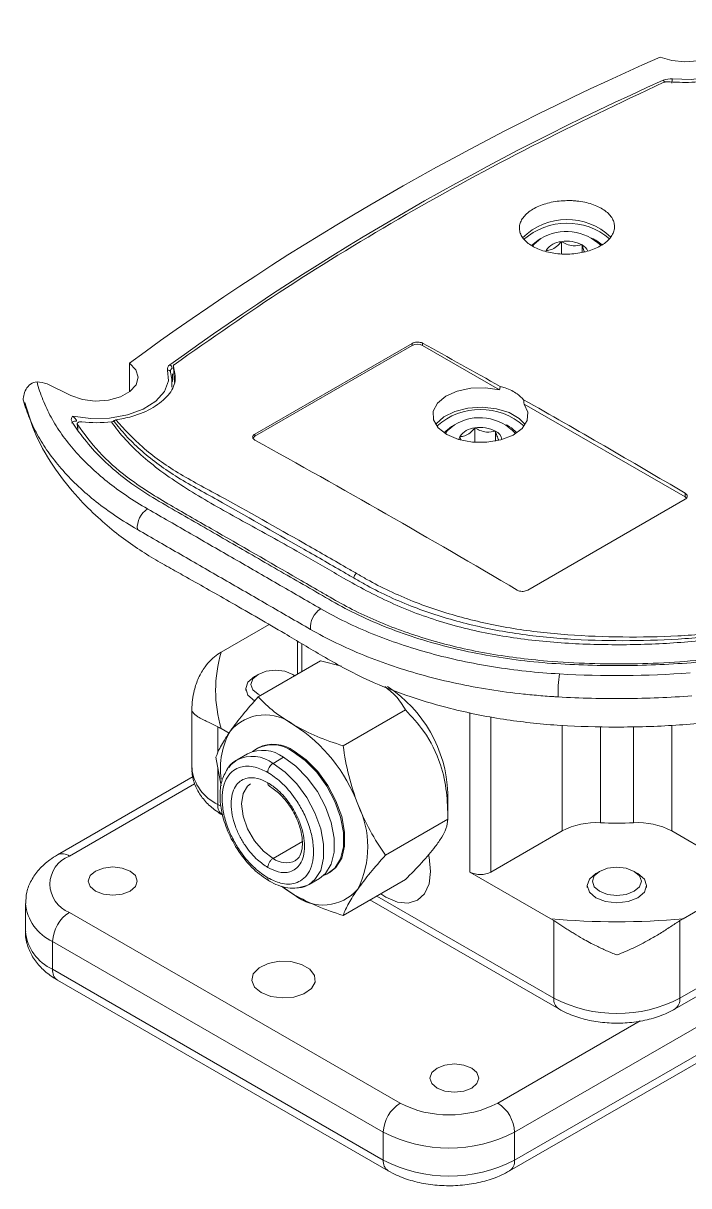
# Model space of a CAD drawing. Header units: millimetres. Extents: x 4 to 551, y 7 to 420.
# Drawn here: x 316.6 to 361.4, y 146.8 to 225.2 of the extents above; entities that cross this region are included whole.
import ezdxf

# ---------------------------------------------------------------- set-up
doc = ezdxf.new("R2010")
doc.units = ezdxf.units.MM

msp = doc.modelspace()

# ---------------------------------------------------------------- linework, layer by layer
at = {"color": 7, "linetype": 'Continuous', "lineweight": 15}
for p, q in [((350.851444, 210.210571), (351.30543, 210.556566)), ((351.4996, 210.668694), (351.305114, 210.556383)), ((352.8764, 209.634142), (352.8764, 210.463404)), ((354.270594, 209.738487), (354.270594, 210.247745)), ((355.194833, 210.556383), (355.000347, 210.668694)), ((351.85578, 209.874212), (351.82524, 209.792041)), ((332.22381, 197.486754), (342.830411, 203.609814)), ((342.834681, 203.466144), (332.22808, 197.343084)), ((342.834681, 203.466144), (342.830411, 203.609814)), ((343.524502, 203.466144), (343.529031, 203.618481)), ((348.711288, 200.471877), (343.524502, 203.466144)), ((326.542121, 201.700734), (326.540837, 201.717977)), ((326.548046, 201.665639), (326.627797, 201.202205)), ((318.230643, 200.873584), (319.84517, 200.091505)), ((326.645522, 200.649597), (326.627797, 201.202205)), ((361.202172, 193.261043), (350.358533, 199.520943)), ((320.267221, 198.173397), (320.30185, 197.812956)), ((332.22808, 197.343084), (332.22381, 197.486754)), ((344.962931, 197.58873), (345.477689, 198.000891)), ((345.671859, 198.113019), (345.477373, 198.000708)), ((347.04866, 196.938149), (347.04866, 197.907729)), ((348.442853, 197.021808), (348.442853, 197.69207)), ((349.367092, 198.000708), (349.172606, 198.113019)), ((346.028039, 197.318537), (346.092165, 197.119435)), ((361.209376, 193.096851), (350.602775, 186.973791)), ((361.202172, 193.261043), (361.209523, 193.50835)), ((333.19161, 184.655114), (329.957136, 182.787892)), ((335.108524, 183.531498), (335.108524, 181.306981)), ((329.744563, 182.657273), (329.957136, 182.787892)), ((332.455443, 179.775389), (336.656987, 182.200889)), ((338.064744, 181.851825), (336.656987, 182.200889)), ((332.445522, 181.297649), (332.197994, 181.154709)), ((334.935831, 181.207288), (334.779353, 181.297648)), ((331.612436, 180.338434), (331.612436, 180.215952)), ((352.650071, 179.776921), (352.650039, 179.776922)), ((327.987204, 178.909323), (327.987204, 174.979885)), ((338.170919, 176.475915), (342.372463, 178.901415)), ((329.957136, 177.644012), (330.48983, 177.336494)), ((332.446284, 176.354988), (332.375573, 176.314168)), ((394.621611, 176.356987), (349.720329, 150.436029)), ((329.965869, 173.788952), (329.597705, 175.709341)), ((331.739177, 175.946784), (331.032071, 175.53858)), ((334.16398, 175.70667), (333.456874, 175.298467)), ((334.871087, 176.114874), (334.800376, 176.074054)), ((328.071865, 174.40188), (318.939108, 169.129651)), ((349.720329, 148.558312), (394.621611, 174.47927)), ((345.230201, 171.535892), (345.230202, 173.318033)), ((349.388852, 147.825668), (394.290134, 173.746626)), ((360.528414, 158.741302), (383.155832, 171.803832)), ((345.230201, 171.535892), (341.028657, 169.110393)), ((352.924329, 170.737919), (348.129339, 167.96983)), ((365.099902, 167.96983), (360.304913, 170.737919)), ((337.225179, 167.913494), (337.29589, 167.954315)), ((346.715126, 167.96983), (352.159408, 164.826913)), ((355.447706, 168.018771), (355.200177, 167.875831)), ((358.029064, 167.875831), (357.781536, 168.018771)), ((361.069834, 164.826913), (366.514115, 167.96983)), ((334.871087, 166.438866), (334.022863, 167.015627)), ((335.881677, 167.137907), (336.588783, 167.54611)), ((338.170919, 165.044345), (342.372463, 167.469844)), ((354.61462, 167.059555), (354.61462, 166.937073)), ((358.614621, 166.937073), (358.614621, 167.059555)), ((316.777048, 165.845733), (316.777048, 163.968016)), ((339.976686, 166.086792), (352.700828, 158.741302)), ((319.739143, 165.254292), (342.013007, 152.395864)), ((352.371981, 164.696295), (352.159408, 164.826913)), ((352.371981, 159.468131), (352.371981, 164.696295)), ((360.857261, 164.696295), (360.857261, 159.468131)), ((340.881496, 150.436029), (318.607632, 163.294457)), ((318.607632, 163.294457), (318.607632, 161.416741)), ((318.607632, 161.416741), (340.881496, 148.558313)), ((318.939109, 160.684096), (341.212973, 147.825668)), ((340.881496, 148.558313), (340.881496, 150.436029)), ((349.720329, 150.436029), (349.720329, 148.558312))]:
    msp.add_line(p, q, dxfattribs=at)
at = {"color": 8, "linetype": 'Continuous', "lineweight": 15}
for p, q in [((326.684736, 201.055699), (326.67257, 201.543801)), ((320.28304, 198.13017), (320.315438, 197.79445)), ((335.401417, 183.357697), (335.401417, 181.476064)), ((346.715126, 167.96983), (346.715126, 178.733277)), ((348.129339, 178.436235), (348.129339, 167.96983)), ((329.744563, 177.758825), (329.744563, 176.023303)), ((352.924329, 170.737919), (352.924329, 177.86665)), ((355.497235, 171.291273), (355.497235, 177.76889)), ((357.732007, 171.291273), (357.732007, 177.784714)), ((360.304913, 170.737919), (360.304913, 177.858621)), ((329.744563, 174.943312), (329.744563, 172.530661)), ((328.174889, 173.920278), (319.739143, 169.050426)), ((329.744563, 172.530661), (329.958218, 172.40732)), ((335.427554, 170.02627), (333.456874, 168.888621)), ((340.441783, 166.355287), (352.371981, 159.468131)), ((360.857261, 159.468131), (373.189442, 166.587347)), ((348.588816, 152.395864), (358.181375, 157.93353))]:
    msp.add_line(p, q, dxfattribs=at)
at = {"color": 7, "linetype": 'Continuous', "lineweight": 15, "flags": 128}
for points in [[(359.528633, 222.911175), (360.311965, 222.666714), (361.189541, 222.579566), (362.069349, 222.658866), (362.859139, 222.896302), (363.476101, 223.266976), (363.855548, 223.732024), (363.957692, 224.242687), (363.771826, 224.74542), (363.317437, 225.187511)], [(360.350885, 221.431586), (361.611684, 221.396554), (362.844944, 221.551849), (363.965944, 221.886805), (364.897672, 222.37841), (365.576119, 222.992891), (365.95468, 223.688034), (366.007346, 224.416087), (365.730501, 225.127031)], [(351.499884, 210.668858), (351.006861, 210.262385), (350.928502, 210.153944)], [(355.194833, 210.556383), (355.348454, 210.460032), (355.617075, 210.242069)], [(319.84517, 200.091505), (320.610977, 199.829192), (321.48183, 199.721894), (322.36642, 199.78086), (323.171995, 199.99991), (323.81409, 200.356075), (324.225385, 200.812011), (324.362753, 201.319913), (324.21179, 201.826527), (323.788327, 202.278735)], [(319.949935, 198.698473), (321.181461, 198.538653), (322.442622, 198.569058), (323.646778, 198.787597), (324.711206, 199.179256), (325.562781, 199.717132), (326.143004, 200.364271), (326.412011, 201.076218), (326.351326, 201.804063)], [(326.744235, 202.052336), (326.7753, 201.600113), (326.818584, 200.96936)], [(348.711288, 200.471877), (347.761233, 200.617656), (346.779322, 200.590443), (345.857827, 200.392796), (345.083343, 200.043288), (344.528651, 199.574763), (344.245878, 199.031249), (344.261597, 198.463824), (344.57433, 197.925808), (345.154687, 197.467761), (345.948134, 197.132727), (346.880106, 196.952191), (347.863022, 196.943116), (348.804517, 197.106358), (349.616115, 197.426575), (350.221546, 197.873674), (350.563918, 198.405642), (350.611057, 198.972488), (350.358533, 199.520943)], [(350.431842, 198.137644), (350.037176, 198.543611), (349.352149, 198.939069), (348.49564, 199.200394), (347.543754, 199.304368), (346.581071, 199.24175), (345.693129, 199.018106), (344.958825, 198.653307), (344.443405, 198.179766), (344.412623, 198.137644)], [(345.672143, 198.113183), (345.179121, 197.70671), (345.058214, 197.525931)], [(349.367092, 198.000708), (349.520714, 197.904356), (349.881535, 197.58873)], [(346.028039, 197.318537), (345.991205, 197.211638), (345.979301, 197.123538)], [(361.301427, 193.178314), (361.262834, 193.218372), (361.202172, 193.261043)], [(332.221447, 179.508835), (332.198224, 179.522025), (331.764678, 179.896597), (331.612436, 180.338434), (331.764678, 180.78027), (332.197994, 181.154709)], [(334.925287, 181.201199), (334.779164, 181.297758), (334.243865, 181.50424), (333.612437, 181.576747), (332.98101, 181.50424), (332.445712, 181.297758), (332.088035, 180.988737), (331.962437, 180.624222), (332.088035, 180.259707), (332.445712, 179.950685), (332.612974, 179.86633)], [(331.032071, 175.53858), (330.634478, 175.217241), (330.469603, 175.007929)], [(334.16398, 175.70667), (334.984705, 175.117798), (335.757733, 174.332995), (336.438138, 173.397873), (336.986376, 172.366774), (337.370588, 171.299626), (337.568443, 170.258444), (337.568443, 169.303741), (337.370588, 168.490997), (336.986376, 167.867449), (336.588783, 167.54611)], [(336.886019, 167.766113), (337.074534, 167.836718), (337.622773, 168.234832), (338.006984, 168.85838), (338.204839, 169.671125), (338.204839, 170.625828), (338.006984, 171.66701), (337.622773, 172.734158), (337.074534, 173.765257), (336.394129, 174.700379), (335.621102, 175.485181), (334.800376, 176.074054)], [(337.29589, 167.954315), (337.693483, 168.275653), (338.077695, 168.899201), (338.27555, 169.711945), (338.27555, 170.666648), (338.077695, 171.707831), (337.693483, 172.774979), (337.145245, 173.806077), (336.46484, 174.7412), (335.691812, 175.526002), (334.871087, 176.114874)], [(321.496164, 166.689048), (321.138487, 166.99807), (321.012889, 167.362585), (321.138488, 167.7271), (321.496162, 168.03612), (322.031462, 168.242603), (322.662888, 168.31511), (323.294315, 168.242603), (323.829616, 168.036121), (324.18729, 167.7271), (324.312889, 167.362585), (324.187291, 166.998069), (323.829614, 166.689047), (323.294317, 166.482567), (322.66289, 166.41006), (322.031462, 166.482566), (321.496164, 166.689048)], [(358.028835, 166.243148), (357.379986, 165.992867), (356.614621, 165.904979), (355.849255, 165.992867), (355.200407, 166.243148), (354.766862, 166.617719), (354.61462, 167.059555), (354.766861, 167.501392), (355.200177, 167.875831)], [(357.781347, 166.671808), (358.139022, 166.980828), (358.264621, 167.345343), (358.139023, 167.709859), (357.781346, 168.018881), (357.246048, 168.225362), (356.614621, 168.297868), (355.983193, 168.225362), (355.447895, 168.018881), (355.090219, 167.709859), (354.96462, 167.345343), (355.090219, 166.980828), (355.447895, 166.671808), (355.983194, 166.465325), (356.614621, 166.392819), (357.246048, 166.465325), (357.781347, 166.671808)], [(358.029064, 167.875831), (358.46238, 167.501392), (358.614621, 167.059555), (358.462379, 166.617719), (358.028835, 166.243148)], [(334.102965, 166.951536), (334.225015, 166.860735), (334.871087, 166.438866)], [(335.145373, 166.916526), (335.731032, 167.061131), (335.881677, 167.137907)], [(332.643701, 159.845507), (332.197174, 160.221812), (332.016273, 160.665823), (332.125436, 161.117579), (332.509913, 161.516062), (333.117781, 161.807458), (333.866944, 161.952412), (334.656225, 161.931346), (335.379023, 161.747106), (335.937725, 161.424575), (336.256873, 161.007312), (336.293363, 160.55167), (336.042268, 160.119187), (335.537501, 159.768273), (334.847233, 159.546319), (334.064685, 159.483301), (333.295551, 159.587732), (332.643701, 159.845507)], [(344.498346, 153.410171), (344.140671, 153.719191), (344.015073, 154.083707), (344.140672, 154.448223), (344.498346, 154.757243), (345.033645, 154.963725), (345.665072, 155.036231), (346.296499, 154.963725), (346.831799, 154.757244), (347.189474, 154.448221), (347.315073, 154.083706), (347.189474, 153.719191), (346.831797, 153.41017), (346.296501, 153.203689), (345.665074, 153.131182), (345.033645, 153.203688), (344.498346, 153.410171)]]:
    msp.add_lwpolyline(points, dxfattribs=at)
at = {"color": 8, "linetype": 'Continuous', "lineweight": 15, "flags": 128}
for points in [[(326.633924, 201.011188), (326.65111, 201.028129), (326.684736, 201.055699)], [(319.901539, 198.225473), (319.906564, 198.254311), (319.929336, 198.290306), (319.968816, 198.322029), (320.022034, 198.347092), (320.084983, 198.363612), (320.152929, 198.370343), (320.220759, 198.36678)], [(335.881677, 167.137907), (336.279271, 167.459245), (336.663482, 168.082793), (336.861337, 168.895537), (336.861337, 169.850241), (336.663482, 170.891423), (336.279271, 171.958571), (335.731032, 172.98967), (335.050627, 173.924792), (334.2776, 174.709594), (333.456874, 175.298467)], [(331.933154, 173.922182), (331.74069, 173.768827), (331.439379, 173.259895), (331.335554, 172.562856), (331.439379, 171.745944), (331.74069, 170.889123), (332.209993, 170.076267), (332.80135, 169.38694), (333.456874, 168.888621)], [(343.926057, 169.132539), (343.961076, 168.973105), (344.063476, 168.015811)], [(344.063476, 168.015811), (343.961076, 167.176747), (343.660855, 166.51309), (343.183272, 166.07007), (342.560874, 165.877879), (341.836076, 165.94961), (341.058272, 166.280381), (340.705885, 166.507749)]]:
    msp.add_lwpolyline(points, dxfattribs=at)
at = {"color": 7, "linetype": 'Continuous', "lineweight": 15}
for centre, radius, start, end in [((435.178498, 50.595978), 188.189875, 113.70244842, 126.29217505), ((435.664947, 51.43835), 186.101189, 114.08145514, 125.91316833), ((360.20895, 220.208538), 1.231256, 83.38042753, 112.93470917), ((361.408616, 221.154428), 1.09344, 165.3168469, 179.76098693), ((353.257619, 207.716952), 4.241944, 46.0854249, 135.07810427), ((353.258206, 207.285802), 4.423777, 49.71704024, 131.44689449), ((353.216592, 207.826932), 3.320185, 45.49044574, 121.13470373), ((352.955313, 209.148133), 1.317636, 93.43348474, 146.56113872), ((353.252423, 208.279892), 2.215653, 62.64286444, 99.77106728), ((353.888456, 209.496317), 0.843014, 23.49148317, 63.04442735), ((343.179592, 202.800468), 0.749726, 62.60971445, 117.39028555), ((326.669099, 201.880037), 0.326728, 120.00494673, 193.44606367), ((326.386327, 201.644809), 0.163054, 7.33930356, 102.39531146), ((326.382768, 201.910303), 0.280997, 4.55253978, 64.05410251), ((317.605374, 199.498869), 1.510233, 65.54229687, 91.72094787), ((347.422233, 194.776824), 4.380194, 47.94934265, 132.05065735), ((321.613064, 207.335855), 9.074169, 263.3749876, 276.05700762), ((347.378208, 195.360627), 3.238398, 41.9617571, 121.79109188), ((347.127573, 196.592457), 1.317637, 93.4334964, 146.56112706), ((347.424683, 195.724223), 2.215647, 62.64280353, 99.77110326), ((348.134657, 197.022024), 0.737528, 7.91142425, 65.29931542), ((332.359896, 197.085895), 0.289001, 117.1363741, 154.88672222), ((325.78189, 191.19652), 1.470001, 121.67745064, 185.2497128), ((339.277901, 187.777804), 0.383467, 122.47471, 177.37759715), ((337.443962, 184.464735), 1.470926, 121.71932754, 185.24844087), ((338.738345, 180.215952), 9.15011, 163.67515151, 196.32484849), ((362.34772, 179.953921), 9.699295, 171.86234003, 181.0456282), ((336.17859, 172.915661), 9.060551, 2.54529933, 56.63442617), ((332.923772, 175.486888), 3.077879, 50.75182519, 139.4672017), ((334.881172, 174.982844), 4.973239, 149.76444818, 188.62451673), ((329.076882, 168.823504), 10.74336, 20.22711359, 57.36203324), ((333.426231, 174.307697), 2.237921, 52.11872478, 127.03463142), ((333.460433, 174.23287), 2.351996, 53.14666315, 115.54289742), ((332.753326, 173.824666), 2.351996, 53.14666315, 115.54289742), ((333.441539, 169.680046), 6.390773, 333.43643126, 26.56356874), ((355.195875, 166.434258), 4.866356, 86.44955605, 117.82585333), ((356.614621, 198.090041), 26.822052, 267.61241098, 272.38758902), ((358.033367, 166.434258), 4.866356, 62.17414667, 93.55044395), ((320.459523, 167.152359), 2.030174, 110.78342708, 249.21657292), ((347.422232, 169.334539), 1.53702, 242.60965646, 297.39037434), ((336.818401, 168.822413), 3.077877, 230.75180071, 319.46722615), ((321.06427, 163.182673), 2.45918, 122.60532509, 177.39467477), ((356.614621, 211.181824), 46.568516, 264.51011263, 275.48988737), ((356.614621, 167.656396), 9.22213, 242.60967314, 297.39032686), ((343.338134, 150.324245), 2.45918, 122.60532509, 177.39467477), ((345.300912, 158.741497), 7.146844, 242.6096741, 297.3903259), ((347.263684, 150.32424), 2.459187, 2.60541187, 57.39462678), ((345.300913, 158.965472), 9.606385, 242.60966856, 297.39032158), ((345.300913, 157.087755), 9.606385, 242.60966856, 297.39032158)]:
    msp.add_arc(centre, radius, start, end, dxfattribs=at)
at = {"color": 8, "linetype": 'Continuous', "lineweight": 15}
for centre, radius, start, end in [((359.516274, 221.084556), 0.334414, 17.65593521, 50.46345766), ((326.793462, 201.71408), 0.25457, 120.86098112, 179.36863634), ((332.046221, 173.416462), 2.351996, 53.14666315, 115.54289742), ((330.989944, 175.279322), 3.017633, 185.69477447, 245.62536313), ((330.49352, 172.431713), 0.755465, 172.474007, 236.21384258), ((319.27039, 168.396081), 0.804921, 54.38331706, 114.29231993), ((334.328626, 170.051885), 1.453663, 233.15205947, 295.9649648), ((319.905023, 166.157784), 3.143543, 185.70438763, 245.62442185), ((319.904912, 164.279937), 3.143379, 185.69489963, 245.62528045), ((319.39175, 161.330197), 0.788879, 173.70174399, 234.98598299), ((353.125485, 159.371255), 0.759706, 172.67388233, 236.03128083), ((360.062434, 159.389917), 0.798665, 305.70667498, 5.61999393), ((341.68269, 148.479474), 0.805063, 174.38011494, 234.29328287), ((348.919136, 148.479476), 0.805062, 305.70646709, 5.61970371)]:
    msp.add_arc(centre, radius, start, end, dxfattribs=at)
at = {"color": 7, "linetype": 'Continuous', "lineweight": 15}
for centre, major_axis, ratio, start_param, end_param in [((335.841343, -442.747343), (-364.142878, 679.073876), 0.597163425, 5.527798817, 5.537387307), ((340.823385, -93.106155), (8.736866, 296.099284), 0.019981014, 0.12506927, 0.13118186), ((335.841343, -442.747343), (-364.142878, 679.073876), 0.597163425, 5.504930771, 5.524908663), ((340.823385, -93.106155), (8.736866, 296.099284), 0.019981014, 6.130480462, 6.137044373), ((362.569363, -427.317585), (-404.569346, 655.774133), 0.556893957, 5.469933557, 5.502390093)]:
    msp.add_ellipse(centre, major_axis=major_axis, ratio=ratio, start_param=start_param, end_param=end_param, dxfattribs=at)
for points, knots in [([(319.891679, 198.371527), (320.118206, 198.011879), (320.358409, 197.654881), (320.955934, 196.8724), (321.327449, 196.450593), (322.536942, 195.219239), (323.468907, 194.443615), (325.07783, 193.376163), (325.649951, 193.036586), (326.797372, 192.367585), (327.372084, 192.038063), (329.095752, 191.047024), (330.244198, 190.38261), (332.540741, 189.054775), (333.688831, 188.391383), (335.412699, 187.398467), (335.987641, 187.067899), (337.134136, 186.401874), (337.705205, 186.066116), (338.909787, 185.427537), (339.543902, 185.124932), (340.851023, 184.559076), (341.523819, 184.295869), (343.611814, 183.562792), (345.097134, 183.149342), (348.149999, 182.499348), (349.71729, 182.26288), (352.924969, 181.964557), (354.565598, 181.902861), (357.808659, 181.883131), (359.410778, 181.924873), (362.620261, 182.151691), (364.227831, 182.336746), (367.370871, 182.902457), (368.906387, 183.283248), (371.793242, 184.192469), (373.144486, 184.720841), (375.642529, 185.933265), (376.789163, 186.617443), (379.097205, 187.966306), (380.2587, 188.630917), (382.578742, 189.965874), (383.737289, 190.63622), (385.473019, 191.639093), (386.051252, 191.972946), (387.213404, 192.642977), (387.797252, 192.979183), (389.451035, 194.039841), (390.423554, 194.816142), (392.094811, 196.460764), (392.793519, 197.32909), (393.871846, 199.116668), (394.251574, 200.03596), (394.731597, 201.915152), (394.831993, 202.874978), (394.854579, 204.778862), (394.776353, 205.723019), (394.327438, 207.589845), (393.956918, 208.512487), (392.885522, 210.317672), (392.184907, 211.2001), (390.51533, 212.861874), (389.546156, 213.641308), (387.88548, 214.710483), (387.297923, 215.050427), (386.128275, 215.726473), (385.545657, 216.062414), (383.796808, 217.07151), (382.629727, 217.745783), (380.293973, 219.093576), (379.125342, 219.767114), (377.379305, 220.77742), (376.79832, 221.114198), (375.624243, 221.78822), (375.030814, 222.12509), (373.779454, 222.756338), (373.12224, 223.051097), (371.773119, 223.599672), (371.080917, 223.853505), (369.657165, 224.322649), (368.92557, 224.537867), (367.557468, 224.886623), (366.929177, 225.027812), (366.296918, 225.160613)], [-0.000020366, -0.000020366, -0.000020366, -0.000020366, 0.01270087, 0.01270087, 0.028419457, 0.028419457, 0.059856631, 0.059856631, 0.075575218, 0.075575218, 0.091293806, 0.091293806, 0.12273098, 0.12273098, 0.154168154, 0.154168154, 0.169886741, 0.169886741, 0.185605329, 0.185605329, 0.201323916, 0.201323916, 0.217042503, 0.217042503, 0.248479677, 0.248479677, 0.279916851, 0.279916851, 0.311354026, 0.311354026, 0.3427912, 0.3427912, 0.374228374, 0.374228374, 0.405665549, 0.405665549, 0.437102723, 0.437102723, 0.468539897, 0.468539897, 0.499977072, 0.499977072, 0.531414246, 0.531414246, 0.547132833, 0.547132833, 0.56285142, 0.56285142, 0.594288595, 0.594288595, 0.625725769, 0.625725769, 0.657162943, 0.657162943, 0.688600118, 0.688600118, 0.720037292, 0.720037292, 0.751474466, 0.751474466, 0.78291164, 0.78291164, 0.814348815, 0.814348815, 0.830067402, 0.830067402, 0.845785989, 0.845785989, 0.877223163, 0.877223163, 0.908660338, 0.908660338, 0.924378925, 0.924378925, 0.940097512, 0.940097512, 0.955816099, 0.955816099, 0.971534686, 0.971534686, 0.987253273, 0.987253273, 1.000008855, 1.000008855, 1.000008855, 1.000008855]), ([(366.327714, 223.527782), (366.202598, 223.308201), (365.895815, 222.769788), (364.899988, 222.028737), (363.409586, 221.44406), (361.688864, 221.148062), (360.547348, 221.215169), (359.995072, 221.247636)], [0, 0, 0, 0, 0.148909665, 0.365125965, 0.581267706, 0.797413613, 1, 1, 1, 1]), ([(359.783122, 221.217245), (356.788313, 219.796722), (350.788345, 216.950766), (342.328414, 212.30576), (334.238944, 207.408515), (329.276743, 203.919193), (326.791241, 202.171438)], [0, 0, 0, 0, 0.247817835, 0.4964921, 0.747799432, 1, 1, 1, 1]), ([(359.995072, 221.247636), (359.967152, 221.24914), (359.911313, 221.252149), (359.837077, 221.238837), (359.79853, 221.223411), (359.783122, 221.217245)], [0, 0, 0, 0, 0.375116783, 0.750228397, 1, 1, 1, 1]), ([(353.250582, 213.233745), (353.073069, 213.226197), (352.712896, 213.210881), (352.190056, 213.124271), (351.692596, 212.992384), (351.243602, 212.816766), (350.847704, 212.600507), (350.52323, 212.353321), (350.273476, 212.07781), (350.109968, 211.786645), (350.034386, 211.482752), (350.050233, 211.180078), (350.157375, 210.881676), (350.350909, 210.601252), (350.628856, 210.341676), (350.978404, 210.114925), (351.395931, 209.923361), (351.862107, 209.775883), (352.372101, 209.674063), (352.902247, 209.622682), (353.447084, 209.622337), (353.981321, 209.673107), (354.499492, 209.774534), (354.977563, 209.921963), (355.410663, 210.113918), (355.778731, 210.341513), (356.078015, 210.602405), (356.294672, 210.884485), (356.426482, 211.184798), (356.467355, 211.489392), (356.416858, 211.795045), (356.277315, 212.087561), (356.05015, 212.363837), (355.745834, 212.611052), (355.36751, 212.826618), (354.932627, 213.000482), (354.445761, 213.131107), (353.992152, 213.201725), (353.588999, 213.233101), (353.363805, 213.23353), (353.250582, 213.233745)], [0, 0, 0, 0, 0.026456306, 0.053679601, 0.080135974, 0.107360007, 0.133809197, 0.161025594, 0.187471777, 0.214684619, 0.241136416, 0.268354707, 0.294817313, 0.322046812, 0.348519275, 0.375759168, 0.402235792, 0.429480341, 0.455954442, 0.483196642, 0.509663904, 0.536899156, 0.563358748, 0.590585998, 0.617039779, 0.644260855, 0.670712115, 0.697930417, 0.724383027, 0.751602482, 0.77806002, 0.805284429, 0.831749271, 0.858981218, 0.885453506, 0.912693254, 0.939169734, 0.966414118, 0.983113571, 1, 1, 1, 1]), ([(352.8764, 210.463404), (352.826386, 210.40744), (352.668128, 210.230353), (352.37736, 209.989494), (352.076558, 209.883176), (351.913908, 209.876573), (351.85578, 209.874212)], [0, 0, 0, 0, 0.156025535, 0.493707453, 0.819057772, 1, 1, 1, 1]), ([(354.270594, 210.247745), (354.071007, 210.208713), (353.729493, 210.141925), (353.23304, 210.271884), (352.985938, 210.404581), (352.8764, 210.463404)], [0, 0, 0, 0, 0.439112122, 0.751363344, 1, 1, 1, 1]), ([(354.428976, 209.769493), (354.40577, 209.823577), (354.350131, 209.953251), (354.299884, 210.139295), (354.270594, 210.247745)], [0, 0, 0, 0, 0.417073345, 1, 1, 1, 1]), ([(342.830411, 203.609814), (342.873495, 203.630334), (342.959714, 203.671397), (343.124557, 203.698588), (343.292232, 203.695251), (343.432356, 203.665149), (343.501573, 203.631736), (343.529031, 203.618481)], [0, 0, 0, 0, 0.214478824, 0.429212123, 0.643968924, 0.85876827, 1, 1, 1, 1]), ([(323.785189, 200.338468), (323.785706, 200.481601), (323.788044, 201.129216), (323.788203, 201.775382), (323.788327, 202.278735)], [0, 0, 0, 0, 0.22101642, 1, 1, 1, 1]), ([(326.744235, 202.052336), (326.823025, 201.728951), (326.981741, 201.07752), (326.469425, 200.093818), (325.446283, 199.251051), (324.161181, 198.694448), (323.236113, 198.513845), (322.875717, 198.443484)], [0, 0, 0, 0, 0.213278519, 0.429630185, 0.645874361, 0.862036762, 1, 1, 1, 1]), ([(326.791241, 202.171438), (326.776089, 202.157886), (326.745786, 202.130783), (326.733671, 202.088027), (326.741221, 202.062518), (326.744235, 202.052336)], [0, 0, 0, 0, 0.3753391581, 0.7506790237, 1, 1, 1, 1]), ([(316.648122, 199.730334), (316.637059, 199.772459), (316.632267, 199.822477), (316.636383, 199.943932), (316.645273, 200.012809), (316.690963, 200.230064), (316.744838, 200.380154), (316.897379, 200.648254), (316.998243, 200.77054), (317.251381, 200.951109), (317.403031, 201.005896), (317.560019, 201.00842)], [0, 0, 0, 0, 0.125, 0.125, 0.25, 0.25, 0.5, 0.5, 0.75, 0.75, 1, 1, 1, 1]), ([(317.560019, 201.00842), (317.662966, 200.604172), (317.793676, 200.203348), (318.110355, 199.408519), (318.296865, 199.013777), (318.723174, 198.236333), (318.962854, 197.85335), (319.494979, 197.098798), (319.788604, 196.726001), (320.74066, 195.635873), (321.467929, 194.946746), (323.102248, 193.641571), (324.009349, 193.025543), (325.009939, 192.447517)], [0, 0, 0, 0, 0.125, 0.125, 0.25, 0.25, 0.375, 0.375, 0.5, 0.5, 0.75, 0.75, 1, 1, 1, 1]), ([(350.328669, 199.81141), (350.197222, 199.947831), (349.980055, 200.173216), (349.532527, 200.428589), (349.142435, 200.593522), (348.866629, 200.670601), (348.75398, 200.702083)], [0, 0, 0, 0, 0.358874834, 0.592908311, 0.833728013, 1, 1, 1, 1]), ([(324.318055, 191.062019), (323.302374, 191.648293), (322.377845, 192.274074), (320.710391, 193.596299), (319.96634, 194.293788), (318.98814, 195.39565), (318.685091, 195.772846), (318.13384, 196.536366), (317.884466, 196.923831), (317.438326, 197.71013), (317.241449, 198.109577), (316.903552, 198.914615), (316.762051, 199.320773), (316.648122, 199.730334)], [0, 0, 0, 0, 0.25, 0.25, 0.5, 0.5, 0.625, 0.625, 0.75, 0.75, 0.875, 0.875, 1, 1, 1, 1]), ([(316.739095, 199.613338), (316.966038, 198.864941), (317.445255, 197.284618), (318.721756, 195.153605), (320.16998, 193.319053), (321.587933, 191.908696), (322.882084, 190.816393), (324.14011, 189.897386), (325.366788, 189.111644), (326.547158, 188.448834), (328.308725, 187.464091), (330.855092, 186.015735), (333.926377, 184.248225), (336.807409, 182.501313), (339.446711, 181.033445), (342.291016, 179.895223), (345.361226, 178.958472), (348.707301, 178.255498), (352.369197, 177.837896), (356.173509, 177.711201), (360.058917, 177.792721), (363.868721, 178.128124), (367.183567, 178.741681), (370.151778, 179.544462), (372.972902, 180.558206), (375.846572, 181.94471), (378.666807, 183.699267), (381.665878, 185.423041), (384.550612, 187.092006), (387.214985, 188.54566), (389.068737, 189.69916), (390.24774, 190.585129), (390.941694, 191.151442), (391.636055, 191.763271), (392.462914, 192.559838), (393.505609, 193.706739), (394.689655, 195.307904), (395.824434, 197.287636), (396.286474, 198.809647), (396.519163, 199.576152)], [0, 0, 0, 0, 0.026495225, 0.055947599, 0.083062894, 0.104023743, 0.122002597, 0.138896817, 0.154784604, 0.169278889, 0.182398812, 0.221406065, 0.266647499, 0.299489201, 0.332991655, 0.36390582, 0.392102968, 0.426607939, 0.460604553, 0.495116687, 0.532333921, 0.56853714, 0.60168903, 0.627494395, 0.65723705, 0.690876836, 0.726914174, 0.766412698, 0.80475769, 0.837516154, 0.865322036, 0.87675945, 0.886566653, 0.894938793, 0.906532368, 0.923310743, 0.945278375, 0.972441461, 1, 1, 1, 1]), ([(319.891679, 198.371527), (319.858251, 198.4246), (319.863993, 198.482137), (319.896915, 198.591211), (319.924046, 198.644768), (319.949936, 198.698473)], [0, 0, 0, 0, 0.5, 0.5, 1, 1, 1, 1]), ([(319.949936, 198.698473), (320.003405, 198.663719), (320.057138, 198.620796), (320.132998, 198.538911), (320.157613, 198.508483), (320.199738, 198.440387), (320.217645, 198.401101), (320.22076, 198.36678)], [0, 0, 0, 0, 0.5, 0.5, 0.75, 0.75, 1, 1, 1, 1]), ([(320.28304, 198.13017), (320.275673, 198.145966), (320.260936, 198.177562), (320.27486, 198.226869), (320.314259, 198.270458), (320.376875, 198.303984), (320.454845, 198.323498), (320.520887, 198.326676), (320.557297, 198.32314), (320.56617, 198.322278)], [0, 0, 0, 0, 0.158876872, 0.317781298, 0.476033657, 0.63364169, 0.791132014, 0.949101047, 1, 1, 1, 1]), ([(322.570551, 198.312343), (322.598915, 198.317527), (322.655216, 198.327816), (322.701875, 198.360333), (322.725029, 198.376468)], [0, 0, 0, 0, 0.50378232, 1, 1, 1, 1]), ([(373.71924, 186.888519), (372.89422, 186.481491), (371.094841, 185.593758), (367.896811, 184.557164), (364.266357, 183.779753), (360.431936, 183.364075), (356.521481, 183.255678), (352.572421, 183.389826), (348.657486, 183.853229), (344.824629, 184.735519), (341.30728, 186.081539), (338.998152, 187.324639), (336.942086, 188.516334), (334.782236, 189.778061), (331.616677, 191.511539), (328.189097, 193.415647), (325.107398, 195.478538), (323.376913, 197.189119), (322.679461, 198.160637), (322.570551, 198.312343)], [0, 0, 0, 0, 0.051247098, 0.111770545, 0.172293148, 0.23371153, 0.295486489, 0.357089903, 0.420392552, 0.483696197, 0.551045415, 0.618672046, 0.632712495, 0.6888743, 0.763994952, 0.839091149, 0.913832258, 0.986544592, 1, 1, 1, 1]), ([(322.725029, 198.376468), (322.747535, 198.39236), (322.793248, 198.42464), (322.847948, 198.437139), (322.875717, 198.443484)], [0, 0, 0, 0, 0.492332643, 1, 1, 1, 1]), ([(338.894835, 187.795349), (338.65947, 187.931412), (337.482143, 188.612019), (334.412238, 190.370562), (330.678204, 192.545297), (326.821866, 194.623348), (324.821645, 196.113314), (323.517941, 197.384567), (322.989912, 198.045109), (322.725029, 198.376468)], [0, 0, 0, 0, 0.040287887, 0.201525785, 0.523990001, 0.685729302, 0.844771209, 0.922130078, 1, 1, 1, 1]), ([(322.875717, 198.443484), (323.439397, 197.819048), (324.584262, 196.550784), (327.005927, 194.843306), (330.850252, 192.817185), (334.588191, 190.670288), (337.658593, 188.918043), (338.836438, 188.23743), (339.072007, 188.101307)], [0, 0, 0, 0, 0.1534698626, 0.3117055431, 0.4736589274, 0.7975625088, 0.9595125802, 1, 1, 1, 1]), ([(375.311754, 185.969181), (374.504411, 185.565027), (372.889676, 184.756694), (370.029336, 183.738432), (366.836935, 182.905525), (362.655786, 182.2266), (357.636964, 181.923822), (352.409106, 182.073987), (347.786069, 182.65985), (343.888022, 183.584579), (340.922307, 184.652682), (338.769978, 185.657701), (337.718249, 186.249167), (337.169962, 186.567671), (337.107695, 186.603768), (337.1058, 186.604873), (337.102938, 186.606521), (337.092948, 186.612303), (337.052924, 186.635392), (336.89293, 186.727812), (336.252765, 187.097381), (333.691127, 188.575026), (330.292255, 190.555674), (326.349564, 192.785267), (323.679192, 194.45618), (321.655584, 196.269885), (320.740555, 197.510074), (320.28304, 198.13017)], [0, 0, 0, 0, 0.046802184, 0.093607174, 0.146791665, 0.199976037, 0.283411129, 0.3669177, 0.428510368, 0.490102205, 0.550815501, 0.581093767, 0.611368603, 0.615150136, 0.615209226, 0.615238772, 0.61526831, 0.615386483, 0.615859176, 0.617749942, 0.625313011, 0.655565279, 0.776574361, 0.8370789, 0.897713007, 0.94885645, 1, 1, 1, 1]), ([(332.223551, 197.091967), (332.188193, 197.115917), (332.117437, 197.163845), (332.073043, 197.256509), (332.082763, 197.351388), (332.139193, 197.43119), (332.199798, 197.470986), (332.22381, 197.486754)], [0, 0, 0, 0, 0.214594153, 0.429443916, 0.6442736, 0.859062687, 1, 1, 1, 1]), ([(347.04866, 197.907729), (346.998646, 197.851765), (346.840387, 197.674677), (346.549619, 197.433819), (346.248817, 197.327501), (346.086168, 197.320898), (346.028039, 197.318537)], [0, 0, 0, 0, 0.156025535, 0.4937077579, 0.8190577713, 1, 1, 1, 1]), ([(348.442853, 197.69207), (348.243266, 197.653038), (347.901753, 197.58625), (347.405299, 197.716209), (347.158198, 197.848906), (347.04866, 197.907729)], [0, 0, 0, 0, 0.439112011, 0.751363403, 1, 1, 1, 1]), ([(348.652264, 197.085977), (348.611636, 197.178362), (348.53843, 197.344828), (348.472288, 197.585131), (348.442853, 197.69207)], [0, 0, 0, 0, 0.554980737, 1, 1, 1, 1]), ([(361.209523, 193.50835), (361.245177, 193.482727), (361.316526, 193.431452), (361.361336, 193.334023), (361.351605, 193.23531), (361.294765, 193.153171), (361.233629, 193.112848), (361.209376, 193.096851)], [0, 0, 0, 0, 0.214513034, 0.429277645, 0.644037093, 0.858784585, 1, 1, 1, 1]), ([(325.009939, 192.447517), (325.495633, 192.166939), (325.98299, 191.887321), (326.95588, 191.327031), (328.414873, 190.4864), (330.845205, 189.084583), (332.78783, 187.962182), (334.24427, 187.120076), (334.729662, 186.839323), (335.700217, 186.277685), (336.18458, 185.99634), (336.67061, 185.715955)], [0, 0, 0, 0, 0.125, 0.125, 0.25, 0.5, 0.75, 0.75, 0.875, 0.875, 1, 1, 1, 1]), ([(335.979202, 184.330182), (335.493097, 184.610836), (335.009213, 184.889794), (334.039027, 185.449518), (333.55378, 185.729512), (332.097681, 186.569782), (330.15527, 187.690886), (328.21063, 188.813729), (326.751441, 189.656419), (326.264925, 189.937411), (325.291588, 190.49966), (324.803717, 190.781685), (324.318055, 191.062019)], [0, 0, 0, 0, 0.125, 0.125, 0.25, 0.25, 0.5, 0.75, 0.75, 0.875, 0.875, 1, 1, 1, 1]), ([(339.072008, 188.101307), (339.306825, 187.96455), (340.484669, 187.278577), (342.751445, 186.197562), (346.101999, 185.094968), (349.617227, 184.328524), (353.292954, 183.91885), (357.007384, 183.786408), (360.718875, 183.841978), (364.389477, 184.168295), (367.312136, 184.75205), (369.51642, 185.383966), (371.089811, 185.940521), (372.425387, 186.50797), (373.205014, 186.907763), (373.523462, 187.071064)], [0, 0, 0, 0, 0.02642369, 0.132540934, 0.230734507, 0.328923648, 0.427105198, 0.525081893, 0.62304889, 0.721172657, 0.819333887, 0.86828758, 0.917240679, 0.966195891, 1, 1, 1, 1]), ([(373.613696, 186.978967), (373.293674, 186.81407), (372.510045, 186.410291), (371.169244, 185.833299), (369.589931, 185.263022), (367.375964, 184.609083), (364.437, 183.993176), (360.742668, 183.626578), (357.005723, 183.535145), (353.262201, 183.637949), (349.551048, 184.0251), (345.996755, 184.778849), (342.609207, 185.879233), (340.319496, 186.966053), (339.130502, 187.658167), (338.894836, 187.795348)], [0, 0, 0, 0, 0.033730067, 0.08259381, 0.131465985, 0.180358773, 0.278463949, 0.376590804, 0.474320677, 0.572101958, 0.670474205, 0.768894627, 0.867327024, 0.97370341, 1, 1, 1, 1]), ([(350.602775, 186.973791), (350.559336, 186.953255), (350.472408, 186.912159), (350.306208, 186.887106), (350.137162, 186.893922), (349.995875, 186.928058), (349.926091, 186.964224), (349.898398, 186.978577)], [0, 0, 0, 0, 0.214480633, 0.429210584, 0.643948027, 0.858700652, 1, 1, 1, 1]), ([(336.67061, 185.715955), (337.750339, 185.093071), (338.906808, 184.532712), (340.752488, 183.782594), (341.386307, 183.547703), (342.691391, 183.108431), (343.363959, 182.903696), (345.431847, 182.339367), (346.846259, 182.037003), (349.743858, 181.574075), (351.227017, 181.413452), (352.746088, 181.326875)], [0, 0, 0, 0, 0.25, 0.25, 0.375, 0.375, 0.5, 0.5, 0.75, 0.75, 1, 1, 1, 1]), ([(352.650039, 179.776922), (352.553306, 179.782429), (352.453734, 179.788407), (352.257865, 179.800796), (351.9645, 179.820281), (351.672435, 179.842454), (351.090019, 179.890345), (350.704028, 179.926998), (349.552805, 180.050914), (348.794306, 180.1521), (346.545652, 180.51096), (345.082051, 180.8233), (342.942069, 181.406286), (342.241822, 181.618951), (340.878582, 182.077326), (340.217696, 182.322205), (338.296191, 183.103293), (337.096409, 183.68516), (335.979202, 184.330182)], [0, 0, 0, 0, 0.015625, 0.015625, 0.03125, 0.0625, 0.0625, 0.125, 0.125, 0.25, 0.25, 0.5, 0.5, 0.625, 0.625, 0.75, 0.75, 1, 1, 1, 1]), ([(329.744563, 182.657273), (329.584888, 182.538109), (329.261361, 182.296663), (328.813064, 181.757704), (328.414233, 181.066604), (328.150218, 180.301661), (328.015354, 179.57899), (327.987417, 179.138283), (327.987208, 178.91435), (327.987204, 178.909323)], [0, 0, 0, 0, 0.140984735, 0.285657616, 0.487165043, 0.694380896, 0.844597418, 0.996511662, 1, 1, 1, 1]), ([(342.372463, 178.901415), (342.170578, 179.235024), (341.828868, 179.79969), (341.221054, 180.282188), (340.972343, 180.479621)], [0, 0, 0, 0, 0.5908096126, 1, 1, 1, 1]), ([(330.58448, 177.487149), (330.846181, 177.840667), (331.375393, 178.55555), (332.092801, 179.365811), (332.455443, 179.775389)], [0, 0, 0, 0, 0.494510716, 1, 1, 1, 1]), ([(332.455443, 179.775389), (332.795988, 179.436132), (333.483321, 178.751399), (334.405705, 178.165863), (334.871087, 177.870436)], [0, 0, 0, 0, 0.495457976, 1, 1, 1, 1]), ([(361.663707, 179.847252), (360.166976, 179.738401), (358.660012, 179.678038), (355.653622, 179.65473), (354.150894, 179.691491), (352.650071, 179.776921)], [0, 0, 0, 0, 0.5, 0.5, 1, 1, 1, 1]), ([(327.987204, 178.909323), (327.987208, 178.908255), (327.987292, 178.889043), (327.994257, 178.833323), (328.036077, 178.741239), (328.136539, 178.627189), (328.263702, 178.527325), (328.405044, 178.434963), (328.547502, 178.351615), (328.712668, 178.263675), (328.921806, 178.158239), (329.185104, 178.030901), (329.482746, 177.888969), (329.679642, 177.791096), (329.744563, 177.758825)], [0, 0, 0, 0, 0.003486327, 0.062703552, 0.181763875, 0.302017882, 0.423719247, 0.485059932, 0.570106739, 0.655567483, 0.715343513, 0.829947686, 0.943930172, 1, 1, 1, 1]), ([(345.230201, 171.535892), (345.213719, 172.143948), (345.180192, 173.380848), (344.745168, 175.460961), (343.769213, 177.398175), (342.801448, 178.439723), (342.372463, 178.901415)], [0, 0, 0, 0, 0.216460844, 0.440322745, 0.751909693, 1, 1, 1, 1]), ([(329.597705, 175.709341), (329.706195, 175.968181), (329.925165, 176.490607), (330.363381, 177.152963), (330.58448, 177.487149)], [0, 0, 0, 0, 0.495458074, 1, 1, 1, 1]), ([(329.957136, 177.644012), (329.936866, 177.655609), (329.865959, 177.696176), (329.795139, 177.732724), (329.744563, 177.758825)], [0, 0, 0, 0, 0.2858564287, 1, 1, 1, 1]), ([(334.871087, 177.870436), (335.372211, 177.606864), (336.385586, 177.073868), (337.571468, 176.676686), (338.170919, 176.475915)], [0, 0, 0, 0, 0.494510717, 1, 1, 1, 1]), ([(338.170919, 176.475915), (338.279409, 175.806486), (338.498379, 174.455355), (338.936595, 173.180936), (339.157694, 172.537938)], [0, 0, 0, 0, 0.495458074, 1, 1, 1, 1]), ([(331.040338, 175.54332), (330.782674, 175.388274), (330.516278, 175.227974), (330.383989, 174.931871), (330.379653, 174.922165)], [0, 0, 0, 0, 0.967223279, 1, 1, 1, 1]), ([(328.012188, 174.984904), (328.004475, 174.910244), (327.967183, 174.549231), (328.150308, 173.909382), (328.535194, 173.137442), (329.137286, 172.448355), (329.6888, 172.030279), (330.029315, 171.829794), (330.073409, 171.803832)], [0, 0, 0, 0, 0.057467307, 0.277877254, 0.494743241, 0.717926142, 0.963473626, 1, 1, 1, 1]), ([(330.379653, 174.922165), (330.234401, 174.657179), (329.94335, 174.126206), (329.846097, 173.099936), (329.973585, 171.966581), (330.377275, 170.681784), (331.111866, 169.322764), (332.106645, 168.106591), (332.849684, 167.597842), (333.206885, 167.353271)], [0, 0, 0, 0, 0.129208494, 0.258904639, 0.381094782, 0.520954235, 0.682100183, 0.847175937, 1, 1, 1, 1]), ([(333.10332, 167.582188), (332.812527, 167.77798), (332.153908, 168.221431), (331.355734, 169.163035), (330.755576, 170.15042), (330.357725, 171.046635), (330.09023, 171.998892), (329.995517, 172.928238), (330.09023, 173.74823), (330.357725, 174.391644), (330.755576, 174.82851), (331.355735, 175.122967), (332.153908, 175.14302), (332.812527, 174.826044), (333.10332, 174.686093)], [0, 0, 0, 0, 0.090318427, 0.204563194, 0.271419895, 0.343936211, 0.420785492, 0.50000001, 0.579214527, 0.656063808, 0.728580124, 0.795436825, 0.909681593, 1, 1, 1, 1]), ([(333.10332, 174.686093), (333.109553, 174.747546), (333.122524, 174.875432), (333.218161, 175.067584), (333.337097, 175.215952), (333.417999, 175.271685), (333.456874, 175.298467)], [0, 0, 0, 0, 0.270262961, 0.562429202, 0.789736812, 1, 1, 1, 1]), ([(333.10332, 173.992034), (332.869349, 174.104638), (332.339425, 174.359675), (331.697217, 174.34354), (331.214331, 174.106621), (330.89422, 173.755121), (330.678995, 173.237431), (330.602789, 172.577667), (330.678995, 171.829918), (330.894221, 171.063734), (331.21433, 170.342641), (331.697217, 169.548193), (332.339425, 168.790582), (332.869349, 168.433782), (333.10332, 168.276249)], [0, 0, 0, 0, 0.090318427, 0.204563217, 0.271419918, 0.343936113, 0.420785459, 0.499999968, 0.579214477, 0.656063823, 0.728580158, 0.795436859, 0.909681573, 1, 1, 1, 1]), ([(333.10332, 174.686093), (333.394113, 174.490302), (334.052732, 174.046852), (334.850906, 173.105248), (335.451064, 172.117862), (335.848915, 171.221647), (336.11641, 170.269391), (336.211123, 169.340045), (336.11641, 168.520053), (335.848915, 167.876639), (335.451064, 167.439772), (334.850906, 167.145315), (334.052732, 167.125263), (333.394113, 167.442238), (333.10332, 167.582188)], [0, 0, 0, 0, 0.090318407, 0.204563175, 0.271419876, 0.343936192, 0.420785473, 0.49999999, 0.579214508, 0.656063789, 0.728580105, 0.795436806, 0.909681573, 1, 1, 1, 1]), ([(333.10332, 168.276249), (333.337291, 168.163645), (333.867215, 167.908608), (334.509423, 167.924741), (334.99231, 168.16166), (335.312419, 168.513162), (335.527645, 169.030851), (335.603851, 169.690615), (335.527645, 170.438365), (335.31242, 171.204548), (334.992309, 171.925641), (334.509423, 172.720088), (333.867215, 173.477701), (333.337291, 173.8345), (333.10332, 173.992034)], [0, 0, 0, 0, 0.090318427, 0.204563141, 0.271419842, 0.343936177, 0.420785523, 0.500000032, 0.579214541, 0.656063887, 0.728580082, 0.795436783, 0.909681573, 1, 1, 1, 1]), ([(333.206885, 173.763117), (333.440454, 173.602942), (333.927668, 173.268825), (334.594936, 172.455584), (335.092246, 171.543561), (335.365971, 170.687609), (335.456815, 169.956731), (335.399267, 169.373765), (335.222633, 168.943825), (335.041204, 168.805468), (334.951639, 168.737166)], [0, 0, 0, 0, 0.135684741, 0.283032469, 0.427345319, 0.552791695, 0.661117626, 0.774239973, 0.888549553, 1, 1, 1, 1]), ([(339.157694, 172.537938), (339.419395, 171.933709), (339.948607, 170.711836), (340.666015, 169.6481), (341.028657, 169.110393)], [0, 0, 0, 0, 0.494510716, 1, 1, 1, 1]), ([(342.372463, 167.469844), (342.747475, 167.851783), (343.510322, 168.628721), (344.334909, 169.599538), (344.84743, 170.347777), (345.174623, 171.001255), (345.209156, 171.333443), (345.230201, 171.535892)], [0, 0, 0, 0, 0.216191012, 0.43977428, 0.593428926, 0.752218721, 1, 1, 1, 1]), ([(318.939108, 169.129651), (318.762888, 169.02034), (318.298814, 168.73247), (317.678531, 168.168351), (317.155118, 167.427095), (316.828383, 166.641676), (316.806589, 166.101609), (316.796299, 165.846596)], [0, 0, 0, 0, 0.143752292, 0.378570674, 0.599923907, 0.811089491, 1, 1, 1, 1]), ([(333.456874, 168.888621), (333.406774, 168.852501), (333.302512, 168.777334), (333.183922, 168.598437), (333.114897, 168.421247), (333.107078, 168.32331), (333.10332, 168.276249)], [0, 0, 0, 0, 0.2702603782, 0.5624287888, 0.7897366138, 1, 1, 1, 1]), ([(341.028657, 169.110393), (340.673038, 168.708888), (339.95528, 167.898518), (339.425161, 167.183108), (339.157694, 166.822153)], [0, 0, 0, 0, 0.495458074, 1, 1, 1, 1]), ([(333.206885, 167.353271), (333.401721, 167.253469), (333.823434, 167.037451), (334.46334, 166.868272), (334.864036, 166.887671), (335.061901, 166.89725)], [0, 0, 0, 0, 0.302993398, 0.655815078, 1, 1, 1, 1]), ([(335.061901, 166.89725), (335.098803, 166.896306), (335.407871, 166.888402), (335.655419, 167.018554), (335.873411, 167.133167)], [0, 0, 0, 0, 0.119398412, 1, 1, 1, 1]), ([(338.170919, 165.044345), (337.583245, 165.240937), (336.397124, 165.637726), (335.382837, 166.170207), (334.871087, 166.438866)], [0, 0, 0, 0, 0.495457976, 1, 1, 1, 1]), ([(339.157694, 166.822153), (338.940547, 166.494357), (338.501434, 165.831486), (338.281894, 165.308638), (338.170919, 165.044345)], [0, 0, 0, 0, 0.494510716, 1, 1, 1, 1]), ([(352.371981, 164.696295), (352.543499, 164.583387), (352.801774, 164.413368), (353.176619, 164.169591), (353.455306, 163.992443), (353.833664, 163.758084), (354.267445, 163.501419), (354.771929, 163.222797), (355.190123, 163.006868), (355.570293, 162.823113), (355.910481, 162.668443), (356.253628, 162.522763), (356.48892, 162.43026), (356.609342, 162.385049), (356.614621, 162.383067)], [0, 0, 0, 0, 0.141493363, 0.213062728, 0.285602239, 0.348376016, 0.487167578, 0.590479544, 0.694433917, 0.769422935, 0.844625657, 0.920464932, 0.996513469, 1, 1, 1, 1]), ([(356.614621, 162.383067), (356.6199, 162.385049), (356.804185, 162.454238), (357.168852, 162.600958), (357.709713, 162.844507), (358.251787, 163.113466), (358.860417, 163.441963), (359.52784, 163.834803), (360.11002, 164.205408), (360.551035, 164.495287), (360.754862, 164.62908), (360.857261, 164.696295)], [0, 0, 0, 0, 0.003487194, 0.121738076, 0.240791683, 0.362480873, 0.48515118, 0.655595779, 0.82988622, 0.914538027, 1, 1, 1, 1]), ([(361.069834, 164.826913), (361.049564, 164.815107), (360.978657, 164.773807), (360.907837, 164.728588), (360.857261, 164.696295)], [0, 0, 0, 0, 0.2858564287, 1, 1, 1, 1]), ([(316.796303, 163.968911), (316.790151, 163.915977), (316.750212, 163.572285), (316.921011, 162.940602), (317.290534, 162.146968), (317.876021, 161.443782), (318.455977, 160.974585), (318.841339, 160.742882), (318.939109, 160.684096)], [0, 0, 0, 0, 0.039575275, 0.256955633, 0.470571079, 0.689669368, 0.92126622, 1, 1, 1, 1]), ([(352.700828, 158.741302), (352.881012, 158.644713), (353.383255, 158.375483), (354.31402, 158.053738), (355.48627, 157.824402), (356.704637, 157.756442), (357.921554, 157.848173), (359.092881, 158.102786), (359.954539, 158.426973), (360.404142, 158.673234), (360.528414, 158.741302)], [0, 0, 0, 0, 0.080460082, 0.224273786, 0.367604713, 0.510464156, 0.653511852, 0.797667889, 0.944074775, 1, 1, 1, 1]), ([(341.212973, 147.825668), (341.395818, 147.727469), (341.906565, 147.453168), (342.852352, 147.121738), (344.044904, 146.879929), (345.286222, 146.79871), (346.529639, 146.876257), (347.730915, 147.116152), (348.686757, 147.448894), (349.204047, 147.726493), (349.388852, 147.825668)], [0, 0, 0, 0, 0.078339232, 0.218827264, 0.358827392, 0.498335389, 0.637923113, 0.778430202, 0.920842599, 1, 1, 1, 1])]:
    msp.add_open_spline(points, degree=3, knots=knots, dxfattribs=at)
msp.add_open_spline([(352.746088, 181.326875), (355.682312, 181.159531), (358.614082, 181.182407), (361.541399, 181.395501)], degree=3, dxfattribs=at)
at = {"color": 8, "linetype": 'Continuous', "lineweight": 15}
for points, knots in [([(333.10332, 173.992034), (333.108584, 173.936191), (333.118571, 173.830229), (333.184873, 173.786886), (333.216234, 173.766385)], [0, 0, 0, 0, 0.527006289, 1, 1, 1, 1]), ([(333.210747, 167.361244), (333.201293, 167.363516), (333.157567, 167.374028), (333.116423, 167.453736), (333.107573, 167.540497), (333.10332, 167.582188)], [0, 0, 0, 0, 0.125331778, 0.579699088, 1, 1, 1, 1])]:
    msp.add_open_spline(points, degree=3, knots=knots, dxfattribs=at)

doc.saveas('drawing.dxf')
